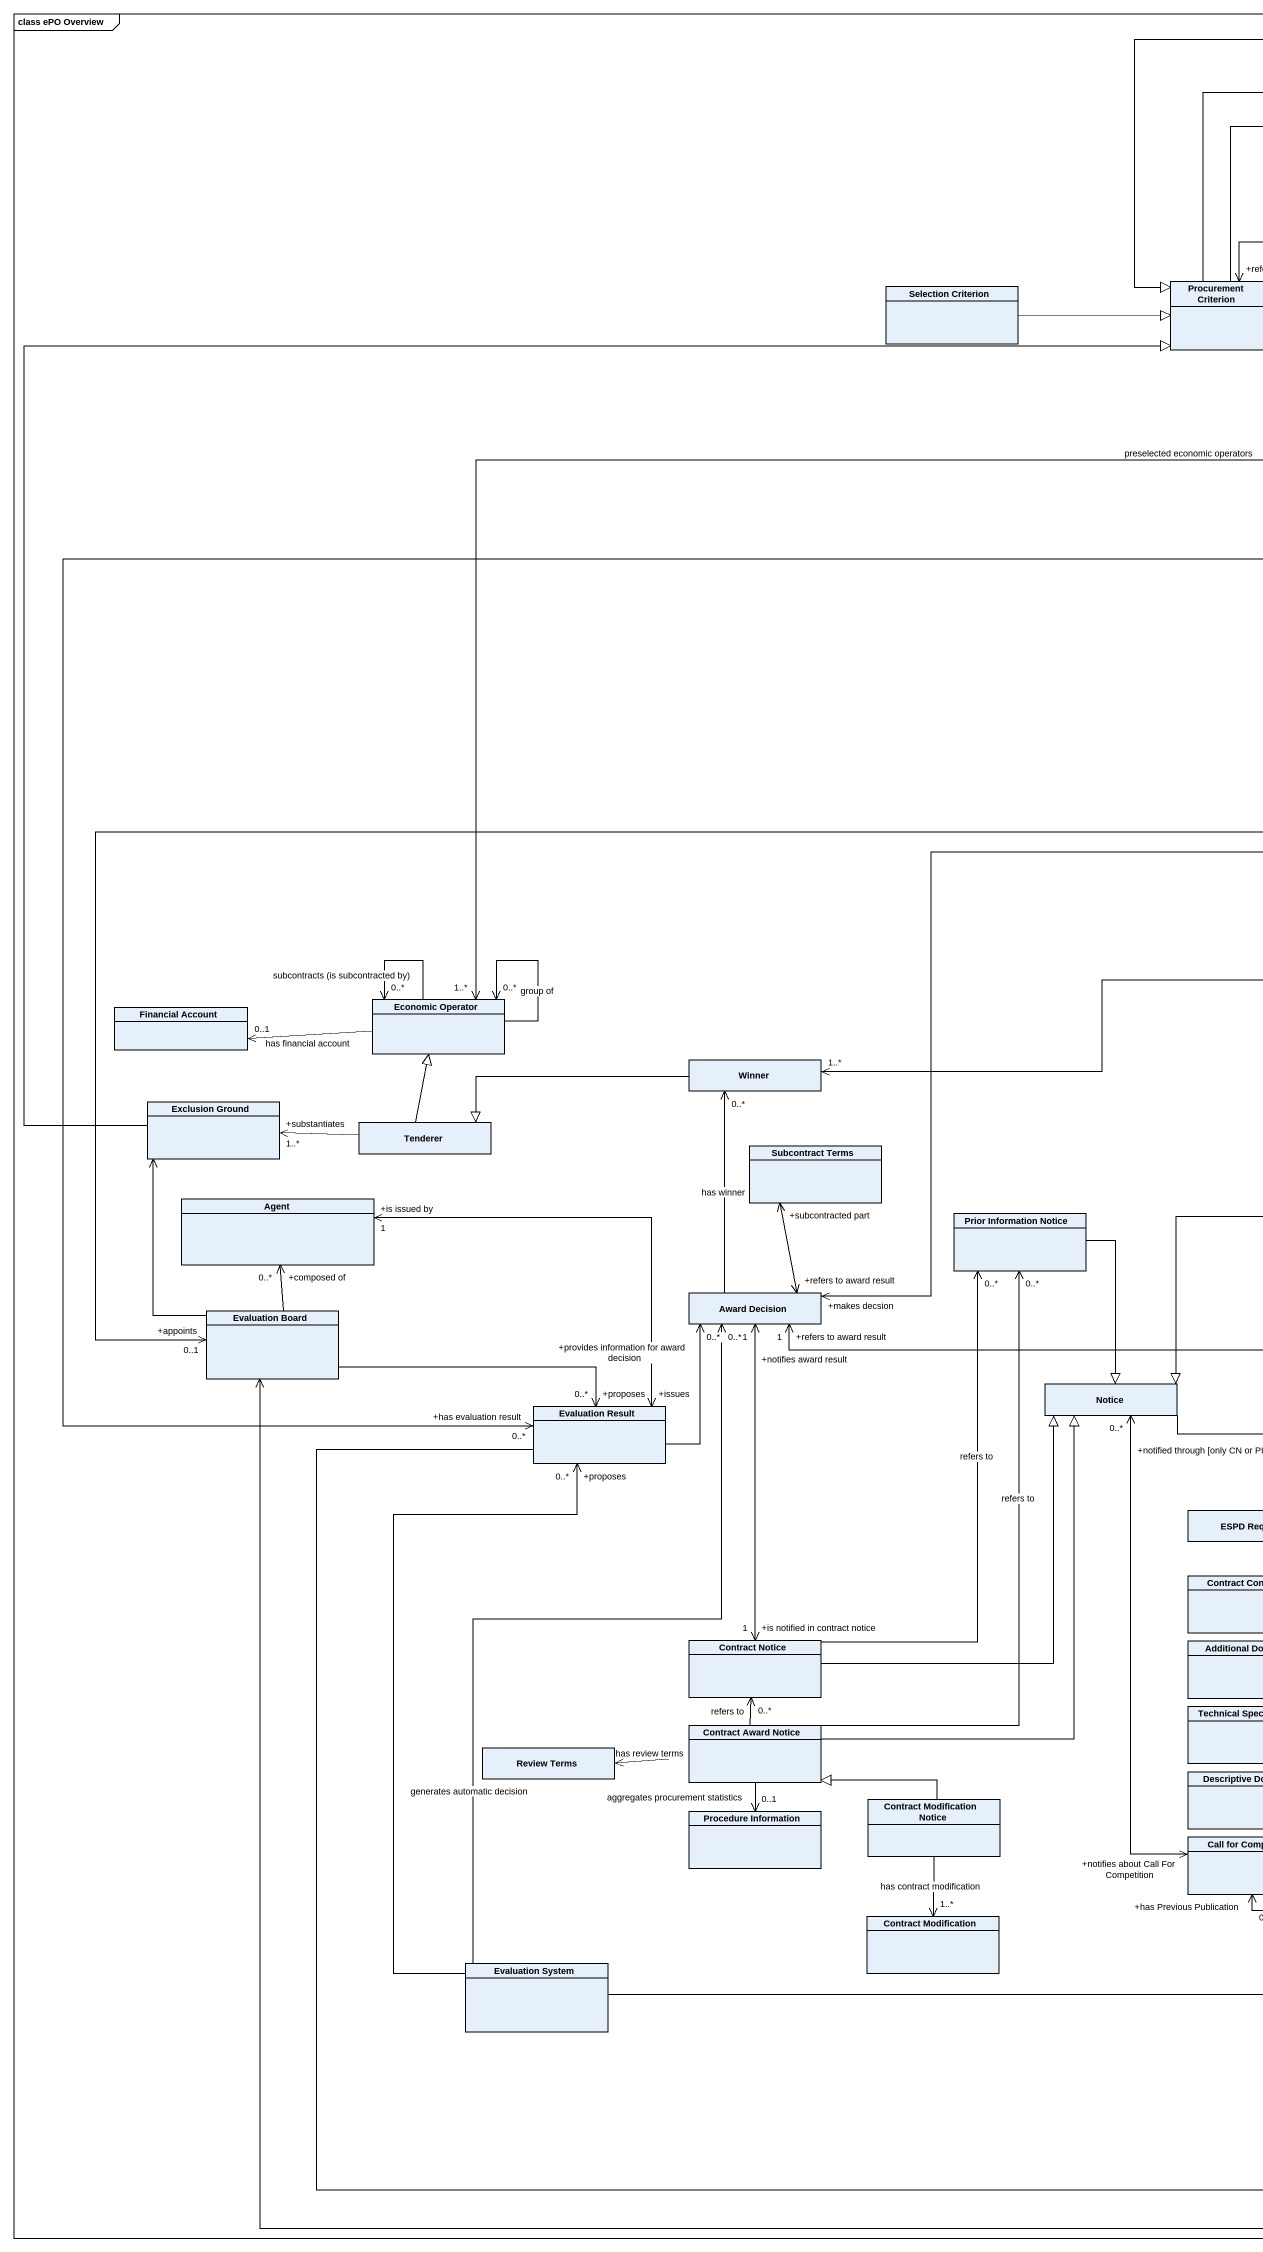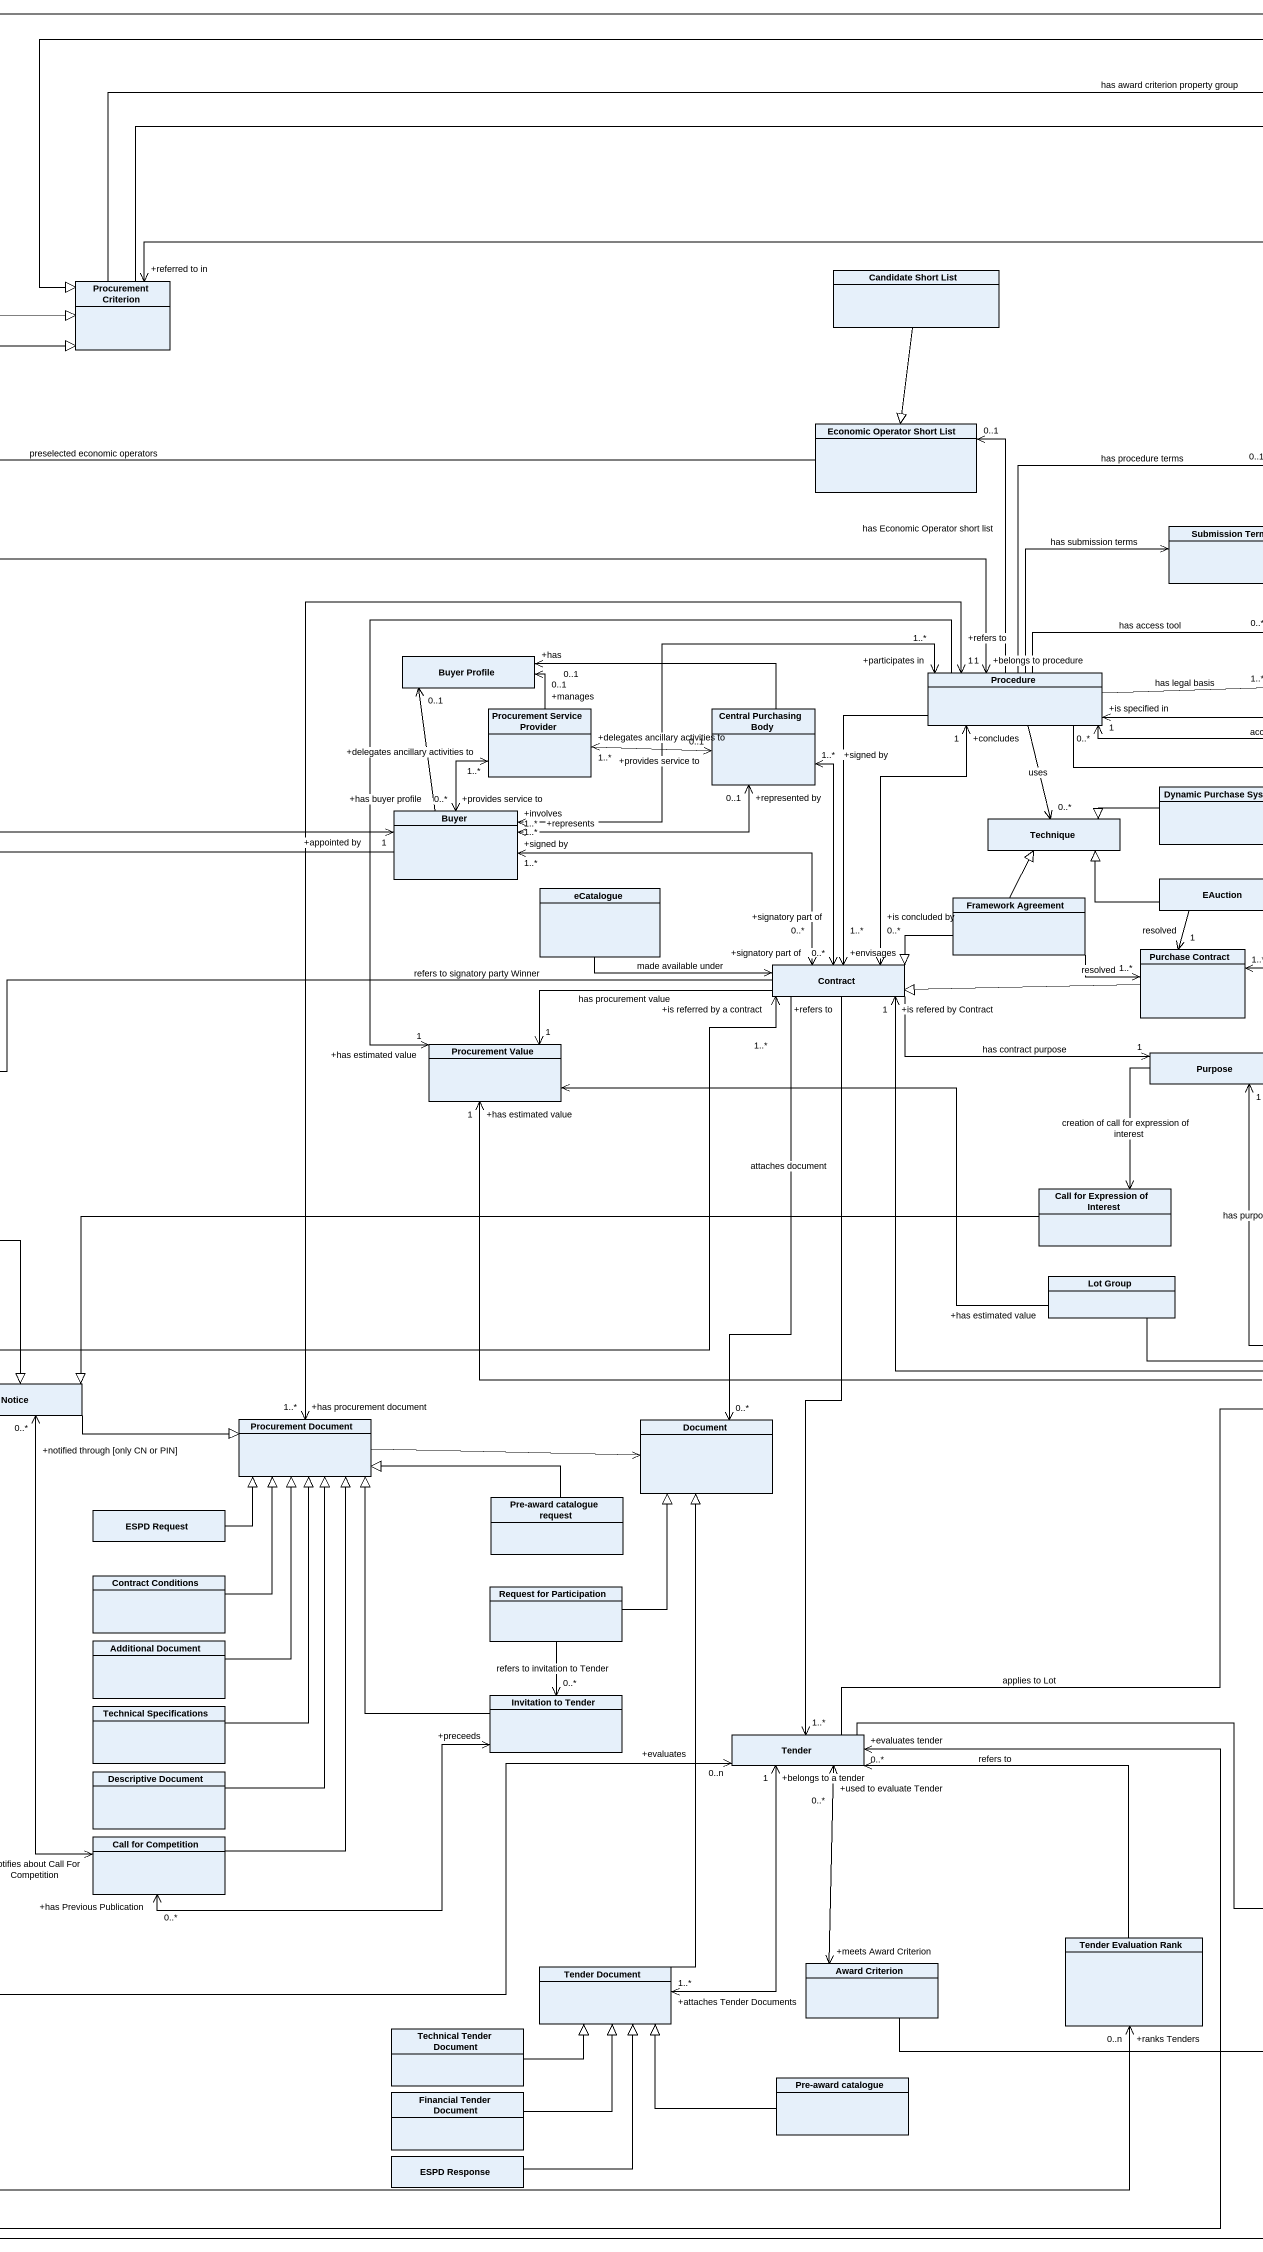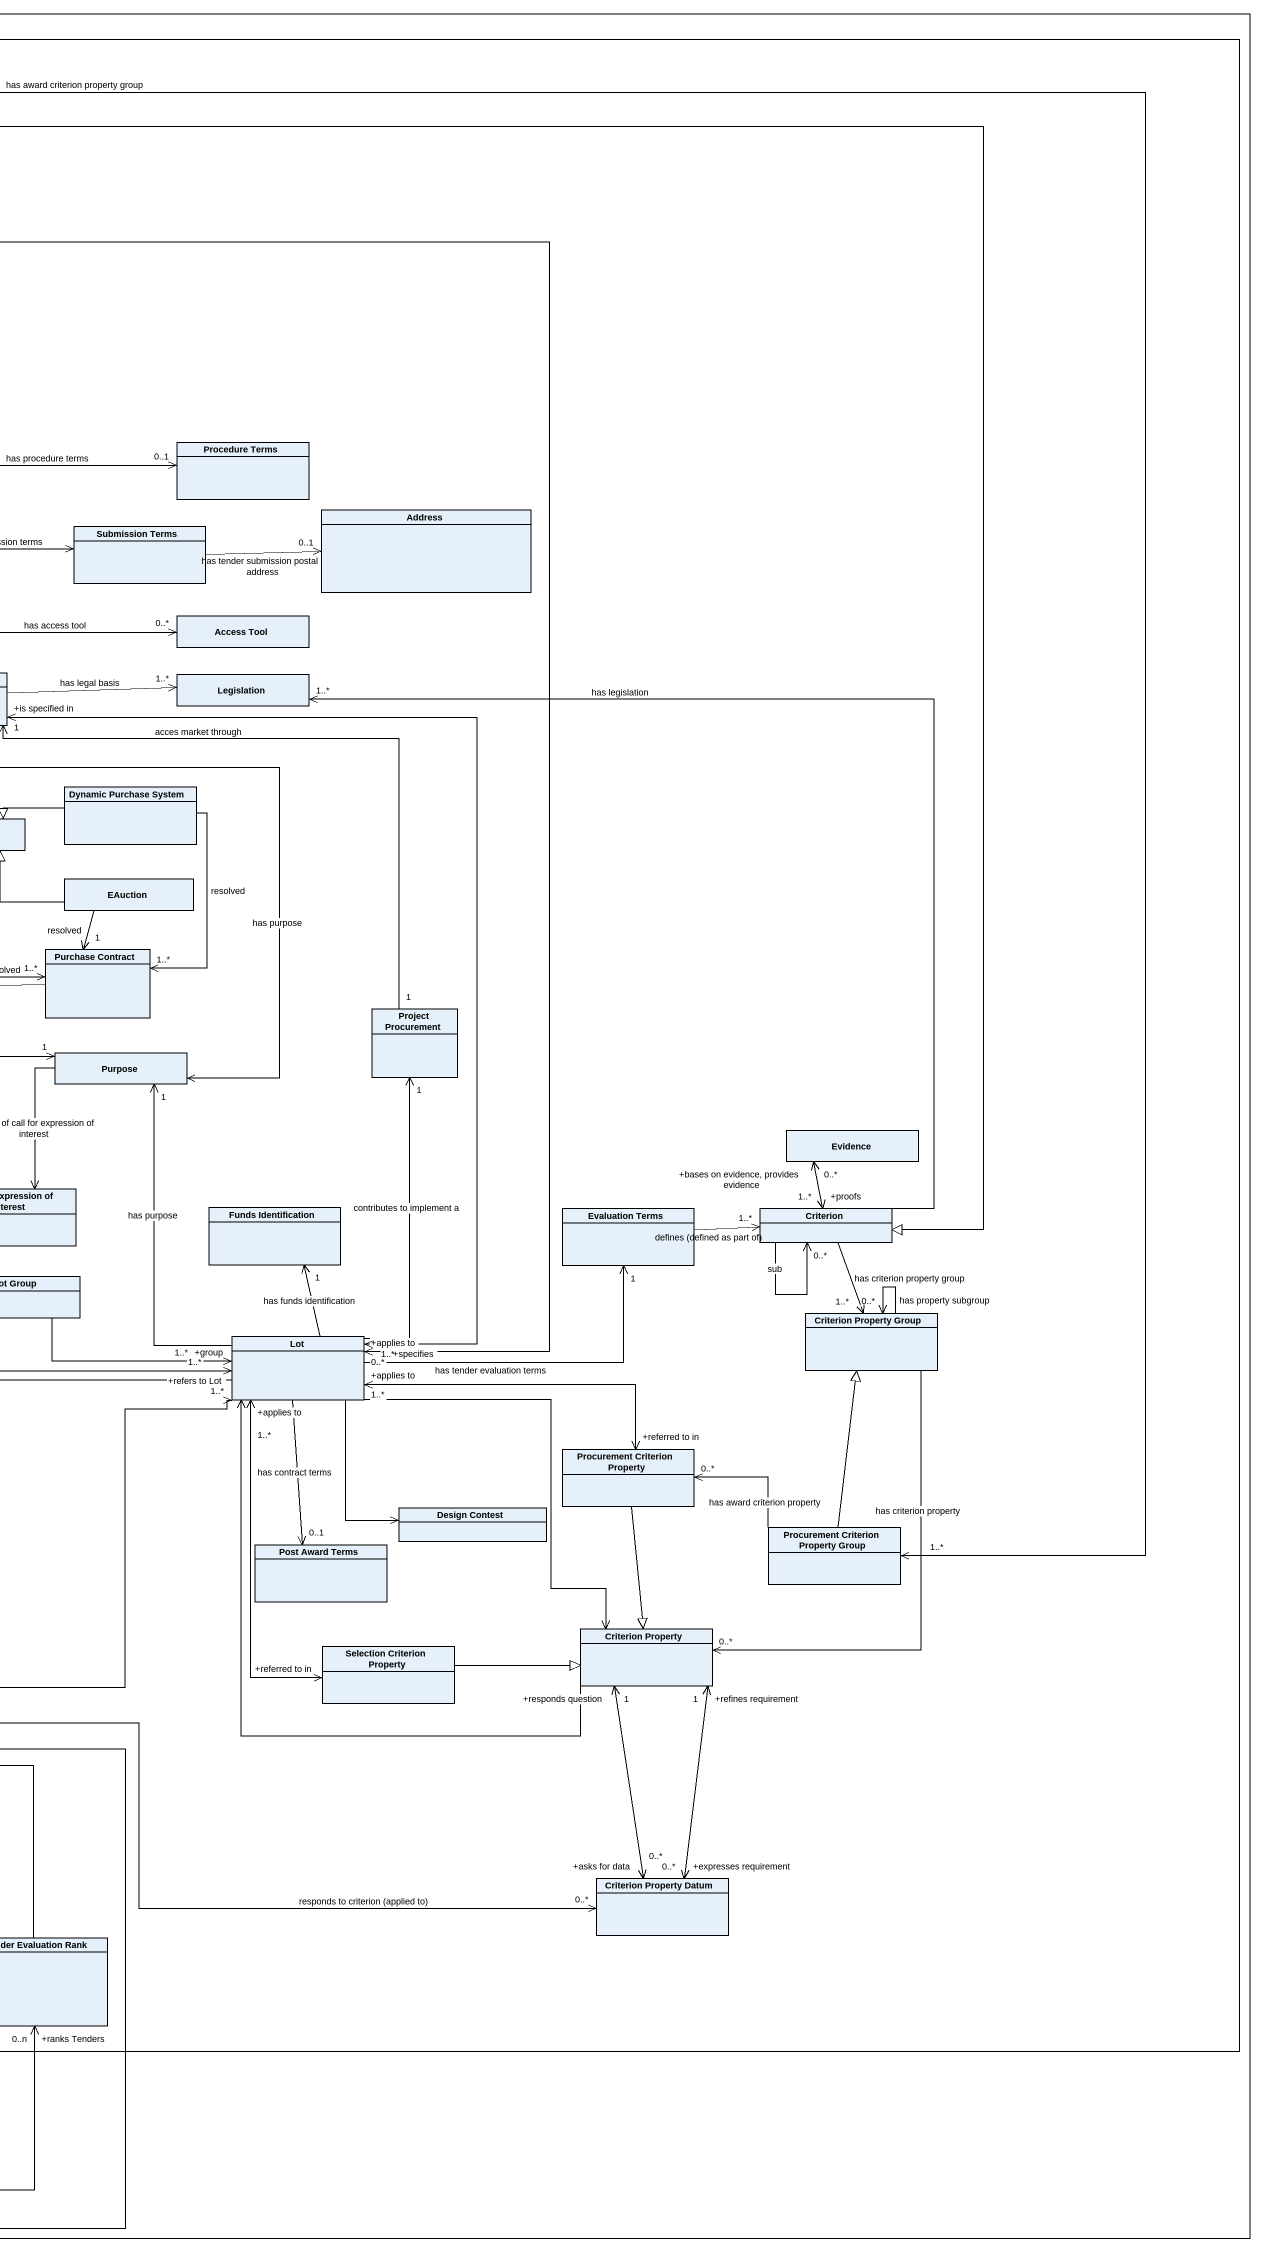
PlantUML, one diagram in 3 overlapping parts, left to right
@startuml
mainframe class ePO Overview
hide circle
hide empty members
class "Selection Criterion" as Selection_Criterion
class "Procurement Criterion" as Procurement_Criterion
class "Candidate Short List" as Candidate_Short_List
class "Economic Operator Short List" as Economic_Operator_Short_List
class "Procedure Terms" as Procedure_Terms
class Address
class "Submission Terms" as Submission_Terms
class "Access Tool" as Access_Tool
class "Buyer Profile" as Buyer_Profile
class Procedure
class Legislation
class "Procurement Service Provider" as Procurement_Service_Provider
class "Central Purchasing Body" as Central_Purchasing_Body
class "Dynamic Purchase System" as Dynamic_Purchase_System
class Buyer
class Technique
class eCatalogue
class "Framework Agreement" as Framework_Agreement
class EAuction
class Contract
class "Purchase Contract" as Purchase_Contract
class "Financial Account" as Financial_Account
class "Economic Operator" as Economic_Operator
class "Project Procurement" as Project_Procurement
class Winner
class "Procurement Value" as Procurement_Value
class Purpose
class "Exclusion Ground" as Exclusion_Ground
class Tenderer
class Evidence
class "Subcontract Terms" as Subcontract_Terms
class "Agent" as Agent_
class "Prior Information Notice" as Prior_Information_Notice
class "Call for Expression of Interest" as Call_for_Expression_of
class "Funds Identification" as Funds_Identification
class "Evaluation Terms" as Evaluation_Terms
class Criterion
class "Award Decision" as Award_Decision
class "Lot Group" as Lot_Group
class "Evaluation Board" as Evaluation_Board
class "Criterion Property Group" as Criterion_Property_Group
class Lot
class "Evaluation Result" as Evaluation_Result
class Notice
class "Procurement Document" as Procurement_Document
class Document
class "Procurement Criterion Property" as Procurement_Criterion_2
class "ESPD Request" as ESPD_Request
class "Pre-award catalogue request" as Pre_award_catalogue_request
class "Design Contest" as Design_Contest
class "Post Award Terms" as Post_Award_Terms
class "Procurement Criterion Property Group" as Procurement_Criterion_3
class "Contract Conditions" as Contract_Conditions
class "Request for Participation" as Request_for_Participation
class "Contract Notice" as Contract_Notice
class "Additional Document" as Additional_Document
class "Criterion Property" as Criterion_Property
class "Selection Criterion Property" as Selection_Criterion_Property
class "Technical Specifications" as Technical_Specifications
class "Invitation to Tender" as Invitation_to_Tender
class "Review Terms" as Review_Terms
class "Contract Award Notice" as Contract_Award_Notice
class Tender
class "Descriptive Document" as Descriptive_Document
class "Procedure Information" as Procedure_Information
class "Contract Modification Notice" as Contract_Modification_Notice
class "Call for Competition" as Call_for_Competition
class "Criterion Property Datum" as Criterion_Property_Datum
class "Contract Modification" as Contract_Modification
class "Tender Evaluation Rank" as Tender_Evaluation_Rank
class "Evaluation System" as Evaluation_System
class "Tender Document" as Tender_Document
class "Award Criterion" as Award_Criterion
class "Technical Tender Document" as Technical_Tender_Document
class "Financial Tender Document" as Financial_Tender_Document
class "Pre-award catalogue" as Pre_award_catalogue
class "ESPD Response" as ESPD_Response
Selection_Criterion -right-|> Procurement_Criterion
Procurement_Criterion -right-|> Criterion
Procurement_Criterion "+referred to in" <--> "+applies to\n0..*" Lot
Procurement_Criterion --> "1..*" Procurement_Criterion_3 : has award criterion property group
Candidate_Short_List --|> Economic_Operator_Short_List
Economic_Operator_Short_List -left-> "1..*" Economic_Operator : preselected economic operators
Submission_Terms -right-> "0..1" Address : has tender submission postal address
Procedure -up-> "0..1" Economic_Operator_Short_List : has Economic Operator short list
Procedure -up-> "0..1" Procedure_Terms : has procedure terms
Procedure -up-> Submission_Terms : has submission terms
Procedure -right-> "0..*" Access_Tool : has access tool
Procedure -right-> "1..*" Legislation : has legal basis
Procedure "+participates in\n1..*" <-left-> "+involves\n1..*" Buyer
Procedure --> "0..*" Technique : uses
Procedure --> "+envisages\n1..*" Contract
Procedure "+concludes\n1" <--> "+is concluded by\n0..*" Contract
Procedure --> "+has estimated value\n1" Procurement_Value
Procedure --> Purpose : has purpose
Procedure "+is specified in\n1" <--> "+specifies\n1..*" Lot
Procedure "+belongs to procedure\n1" <-left-> "+has evaluation result\n0..*" Evaluation_Result
Procedure "+refers to\n1" <--> "+has procurement document\n1..*" Procurement_Document
Procurement_Service_Provider "+manages" -up-> "0..1" Buyer_Profile
Procurement_Service_Provider "+delegates ancillary activities to\n1..*" <-right-> "+provides service to\n0..1" Central_Purchasing_Body
Procurement_Service_Provider "+delegates ancillary activities to\n1..*" <--> "+provides service to\n0..*" Buyer
Central_Purchasing_Body -left-> "+has\n0..1" Buyer_Profile
Central_Purchasing_Body "+represented by\n0..1" <-left-> "+represents\n1..*" Buyer
Central_Purchasing_Body "+signed by\n1..*" <--> "+signatory part of\n0..*" Contract
Dynamic_Purchase_System -left-|> Technique
Dynamic_Purchase_System --> "1..*" Purchase_Contract : resolved
Buyer "+has buyer profile" -up-> "0..1" Buyer_Profile
Buyer -left-> "+makes decsion" Award_Decision
Buyer "+appointed by\n1" <-left-> "+appoints\n0..1" Evaluation_Board
eCatalogue -right-> Contract : made available under
Framework_Agreement -up-|> Technique
Framework_Agreement -left-|> Contract
Framework_Agreement -right-> "1..*" Purchase_Contract : resolved
EAuction -left-|> Technique
EAuction --> "1" Purchase_Contract : resolved
Contract "+signatory part of\n0..*" <-left-> "+signed by\n1..*" Buyer
Contract -left-> "1..*" Winner : refers to signatory party Winner
Contract -left-> "1" Procurement_Value : has procurement value
Contract -right-> "1" Purpose : has contract purpose
Contract "+is referred by a contract\n1..*" <-left-> "+refers to award result\n1" Award_Decision
Contract "+is refered by Contract\n1" <--> "+refers to Lot\n1..*" Lot
Contract --> "0..*" Document : attaches document
Purchase_Contract -left-|> Contract
Economic_Operator -left-> "0..1" Financial_Account : has financial account
Economic_Operator --> "0..*" Economic_Operator : group of
Economic_Operator --> "0..*" Economic_Operator : subcontracts (is subcontracted by)
Project_Procurement "1" -up-> "0..*" Procedure : acces market through
Winner -left-|> Tenderer
Procurement_Value <-right- "+has estimated value" Lot_Group
Purpose --> Call_for_Expression_of : creation of call for expression of interest
Exclusion_Ground -up-|> Procurement_Criterion
Tenderer -up-|> Economic_Operator
Tenderer -left-> "+substantiates\n1..*" Exclusion_Ground
Subcontract_Terms "+subcontracted part" <--> "+refers to award result" Award_Decision
Prior_Information_Notice --|> Notice
Call_for_Expression_of -left-|> Notice
Evaluation_Terms -right-> "1..*" Criterion : defines (defined as part of)
Criterion -up-> "1..*" Legislation : has legislation
Criterion "+proofs\n1..*" <-up-> "+bases on evidence, provides evidence\n0..*" Evidence
Criterion --> "0..*" Criterion : sub
Criterion --> "1..*" Criterion_Property_Group : has criterion property group
Award_Decision -up-> "0..*" Winner : has winner
Evaluation_Board -up-> Exclusion_Ground
Evaluation_Board -up-> "+composed of\n0..*" Agent_
Evaluation_Board -right-> "+proposes\n0..*" Evaluation_Result
Evaluation_Board <-right-> "+evaluates tender\n0..*" Tender
Criterion_Property_Group --> "0..*" Criterion_Property_Group : has property subgroup
Criterion_Property_Group --> "0..*" Criterion_Property : has criterion property
Lot -up-> "1" Project_Procurement : contributes to implement a
Lot -left-> "+has estimated value\n1" Procurement_Value
Lot -up-> "1" Purpose : has purpose
Lot -up-> "1" Funds_Identification : has funds identification
Lot -right-> "1" Evaluation_Terms : has tender evaluation terms
Lot "+group\n1..*" <-left- Lot_Group
Lot --> Design_Contest
Lot --> "0..1" Post_Award_Terms : has contract terms
Lot --> Criterion_Property
Evaluation_Result "+issues" <-up-> "+is issued by\n1" Agent_
Evaluation_Result -up-> "+provides information for award decision\n0..*" Award_Decision
Evaluation_Result -right-> "+ranks Tenders\n0..n" Tender_Evaluation_Rank
Notice -right-|> Procurement_Document
Document <-left- Procurement_Document
Procurement_Criterion_2 "+referred to in" <-left-> "+applies to\n1..*" Lot
Procurement_Criterion_2 --|> Criterion_Property
ESPD_Request -right-|> Procurement_Document
Pre_award_catalogue_request -left-|> Procurement_Document
Procurement_Criterion_3 -up-|> Criterion_Property_Group
Procurement_Criterion_3 -left-> "0..*" Procurement_Criterion_2 : has award criterion property
Contract_Conditions -up-|> Procurement_Document
Request_for_Participation -up-|> Document
Request_for_Participation --> "0..*" Invitation_to_Tender : refers to invitation to Tender
Contract_Notice -up-> "0..*" Prior_Information_Notice : refers to
Contract_Notice "+is notified in contract notice\n1" <-up-> "+notifies award result\n1" Award_Decision
Contract_Notice -up-|> Notice
Additional_Document -up-|> Procurement_Document
Criterion_Property -up-> Lot
Criterion_Property "+refines requirement\n1" <--> "+expresses requirement\n0..*" Criterion_Property_Datum
Criterion_Property "+responds question\n1" <--> "+asks for data\n0..*" Criterion_Property_Datum
Selection_Criterion_Property "+referred to in" <-up-> "+applies to\n1..*" Lot
Selection_Criterion_Property -right-|> Criterion_Property
Technical_Specifications -up-|> Procurement_Document
Invitation_to_Tender -up-|> Procurement_Document
Invitation_to_Tender "+preceeds" <-left-> "+has Previous Publication\n0..*" Call_for_Competition
Contract_Award_Notice -up-> "0..*" Prior_Information_Notice : refers to
Contract_Award_Notice -up-|> Notice
Contract_Award_Notice -up-> "0..*" Contract_Notice : refers to
Contract_Award_Notice -left-> Review_Terms : has review terms
Contract_Award_Notice --> "0..1" Procedure_Information : aggregates procurement statistics
Tender "1..*" <-up- "+refers to" Contract
Tender -up-> "1..*" Lot : applies to Lot
Tender -right-> "0..*" Criterion_Property_Datum : responds to criterion (applied to)
Tender "+belongs to a tender\n1" <--> "+attaches Tender Documents\n1..*" Tender_Document
Descriptive_Document -up-|> Procurement_Document
Contract_Modification_Notice -left-|> Contract_Award_Notice
Contract_Modification_Notice --> "1..*" Contract_Modification : has contract modification
Call_for_Competition "+notifies about Call For Competition" <-up-> "+notified through [only CN or PIN]\n0..*" Notice
Call_for_Competition -up-|> Procurement_Document
Tender_Evaluation_Rank -up-> Tender : refers to
Evaluation_System -up-> "0..*" Award_Decision : generates automatic decision
Evaluation_System -up-> "+proposes\n0..*" Evaluation_Result
Evaluation_System -right-> "+evaluates\n0..n" Tender
Tender_Document -up-|> Document
Award_Criterion -up-|> Procurement_Criterion
Award_Criterion "+meets Award Criterion" <-up-> "+used to evaluate Tender\n0..*" Tender
Technical_Tender_Document -right-|> Tender_Document
Financial_Tender_Document -up-|> Tender_Document
Pre_award_catalogue -left-|> Tender_Document
ESPD_Response -up-|> Tender_Document
@enduml
